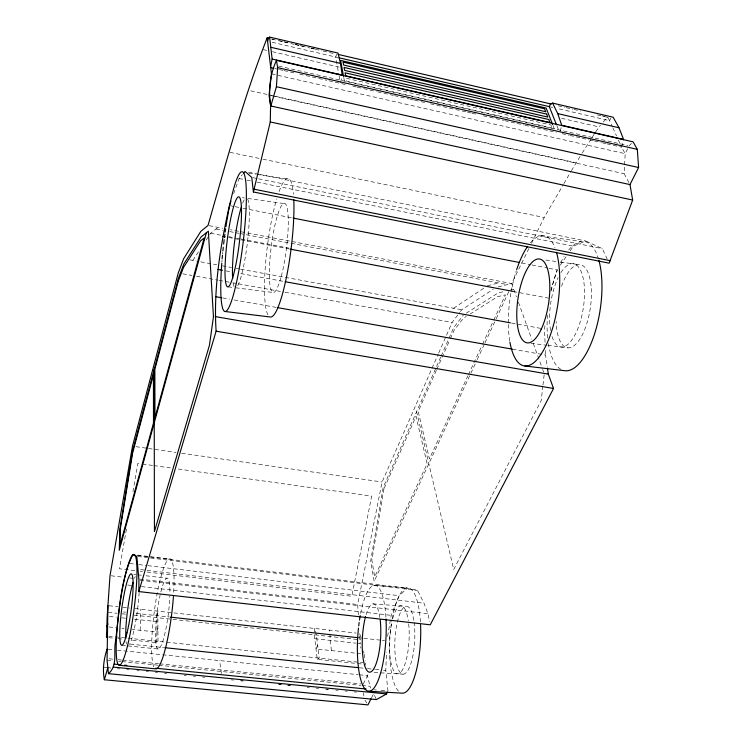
<?xml version="1.0" encoding="UTF-8"?>
<svg xmlns="http://www.w3.org/2000/svg" width="742" height="742" viewBox="0 0 742 742"><rect width="100%" height="100%" fill="white"/><g stroke="black" fill="none" stroke-linecap="round" stroke-linejoin="round"><path stroke-width="0.56" stroke-dasharray="3.71 2.78" d="M140.182 630.283L140.822 609.256M387.983 691.173L385.803 670.499L386.452 652.255M156.72 642.655L157.109 611.056L157.87 617.724L157.972 641.311L156.72 642.655L130.453 639.919M628.928 182.625L624.198 173.749L624.578 165.948M624.634 164.826L625.172 153.677L627.593 148.771M542.866 386.063L541.224 400.495L453.724 569.494L416.605 411.689M542.986 384.95L544.248 373.847L542.68 369.507M544.971 325.636L544.507 329.068L545.11 343.75M387.612 636.413L391.192 615.341L399.187 595.715L407.33 588.193L417.533 590.363L423.979 603.2L427.948 613.699L429.562 621.481M126.428 529.111L119.508 568.78L135.61 570.681M132.948 491.696L137.891 463.36L141.323 463.843M358.34 614.933L357.672 604.526L382.093 481.994L438.225 354.11M340.68 82.362L341.747 77.14M560.293 131.195L561.24 127.244M271.693 73.931L625.172 153.677L621.629 147.194L623.289 140.526M550.879 290.549L557.019 269.875L549.052 268.316M336.59 54.203L335.699 57.023L338.881 74.608M157.916 628.177L156.683 632.036L132.132 629.429M233.656 193.662L239.054 178.516L242.402 174.593M438.689 353.053L452.138 322.399L459.697 312.465M440.702 357.087L383.16 487.485L370.675 561.147L374.153 581.376L476.707 360.677M441.165 356.039L453.668 327.686L463.36 315.062M436.361 370.351L418.2 411.42L429.423 458.834L467.924 375.795M436.834 369.293L449.865 339.817M450.338 338.76L454.058 330.338L463.305 318.337L466.245 316.482M317.641 645.271L315.999 648.953L356.123 653.22M468.406 374.747L482.05 345.318M482.541 344.26L493.263 321.138M493.745 320.09L505.441 294.862L497.604 296.67L470.168 314.005M477.199 359.629L484.526 343.861M485.008 342.804L495.758 319.681M496.25 318.624L509.439 290.243M610.833 118.08L609.609 120.64L612.382 126.771M528.944 248.468L511.655 283.546L516.441 296.819M531.485 243.302L544.201 217.508L563.289 184.656M363.237 684.133L367.448 675.61L366.956 672.447M371.547 697.777L373.606 693.705L376.454 699.585M563.874 183.654L570.811 171.708M571.386 170.716L581.58 154.03M582.192 153.056L591.457 138.513M592.079 137.548L595.167 132.697M595.78 131.733L600.343 125.268M192.846 260.405L199.19 250.703M206.165 240.037L210.607 233.248L218.111 227.386M560.293 265.135L566.86 255.656M570.134 250.907L573.418 246.168L585.735 240.965L602.346 248.644L607.206 259.023M460.383 311.566L461.756 309.757L493.235 289.297M603.292 122.04L607.707 117.19L609.609 120.64L557.131 108.453M629.04 145.831L631.479 143.447M453.548 308.245L484.591 287.664M466.245 313.217L497.993 292.979L505.274 291.235M317.251 659.35L319.208 658.135L316.398 635.031L314.358 628.428L314.775 638.714L317.251 659.35L356.42 663.431M487.42 285.791L498.587 282.915M498.151 286.922L511.655 283.546L230.437 229.742M510.505 289.992L513.705 289.232M374.107 672.438L403.129 674.172M372.92 603.914L406.022 606.307M373.727 585.364L406.727 587.859M374.172 689.81L376.472 690.041M381.073 690.496L385.673 690.95M107.85 667.679L110.15 667.902M241.243 680.748L243.543 680.971M279.224 684.467L281.57 684.69M288.471 685.367L290.771 685.599M326.415 689.086L328.743 689.309M103.639 667.355L110.539 668.032M117.431 668.709L119.731 668.932M126.632 669.609L128.932 669.831M136.973 670.62L139.273 670.851M146.174 671.519L148.474 671.751M155.366 672.428L157.666 672.651M164.557 673.328L166.857 673.551M184.099 675.239L186.4 675.461M193.3 676.138L195.6 676.361M202.492 677.038L204.792 677.26M231.226 679.848L233.526 680.08M240.427 680.748L242.727 680.98M278.352 684.467L280.652 684.69M287.553 685.367L289.853 685.589M307.086 687.278L309.386 687.509M316.287 688.177L318.587 688.409M325.478 689.077L327.778 689.309M335.829 690.097L338.12 690.32M345.021 690.997L347.321 691.219M354.212 691.896L356.512 692.119M109.037 658.775L113.637 659.239M118.238 659.694L121.688 660.037M122.838 660.157L158.491 663.71M159.641 663.83L360.937 683.911M107.071 660.111L112.84 660.686M118.562 661.261L120.909 661.493M122.003 661.604L157.814 665.166M158.76 665.259L360.825 685.348M361.938 685.46L370.008 686.267L370.907 688.122M108.202 649.259L112.812 649.723M117.394 650.187L358.275 674.682M359.378 674.793L367.448 675.61L370.008 686.267M108.749 637.666L116.744 638.491M117.885 638.612L123.599 639.205M357.579 663.543L362.179 664.025M130.286 644.13L163.667 647.581M359.332 667.763L366.242 668.477M367.392 668.598L374.293 669.312M375.443 669.423L378.902 669.785M383.503 670.258L385.803 670.499M121.855 645.29L125.927 645.707M127.967 645.911L158.315 649.037A35.746 5.658 -82.7 0 0 169.825 595.965M108.638 636.163L363.181 662.717M109.13 626.99L116.03 627.723M121.781 628.326L124.081 628.576M357.245 653.331L360.621 653.693M108.276 612.308L117.292 613.291M122.05 613.81L125.491 614.191M134.2 615.137L360.779 639.873M109.464 616.472L116.309 617.214M122.013 617.836L125.435 618.207M134.571 619.19L156.655 621.583M314.775 638.714L355.715 643.147M356.837 643.268L360.185 643.639L360.881 648.156M109.055 605.75L118.266 606.761M122.857 607.271L129.748 608.032M135.146 608.625L356.197 633.056M123.33 611.983L125.63 612.233M135.99 613.365L169.362 617.019M359.239 637.823L362.69 638.203M363.849 638.324L381.11 640.216M382.26 640.346L384.56 640.596M127.707 585.011L133.458 585.67M141.518 586.597L391.192 615.341M133.783 574.336L135.786 574.568M137.947 574.827L141.397 575.226M145.998 575.773L166.718 578.203M111.161 575.783L123.775 577.248M129.507 577.925L135.239 578.593M139.821 579.122L357.672 604.526M140.099 580.188L427.948 613.699M140.581 569.596L423.979 603.2M140.201 571.229L142.501 571.498M147.101 572.045L351.791 596.243L371.668 496.12L176.856 468.823M137.966 556.481L149.467 557.873M150.617 558.012L417.533 590.363M129.609 563.484L137.632 564.439M138.782 564.579L146.814 565.543M147.964 565.673L399.187 595.715M530.984 343.323L546.715 345.253M547.837 345.382L568.01 347.85M137.706 555.137L169.046 558.949M137.27 555.415L407.33 588.193M228.044 286.839L233.498 287.525M235.678 287.794L273.548 292.552M545.862 260.062L555.981 261.462M560.479 262.084L578.426 264.551M242.374 197.687L244.554 197.993M247.874 198.457L283.546 203.503M142.473 464L152.787 465.447M153.937 465.605L171.124 468.017M540.714 235.761L581.153 241.512M135.916 446.675L147.37 448.316M148.511 448.483L175.993 452.425M181.716 453.241L382.093 481.994M248.96 173.294L255.712 174.277M256.843 174.435L289.491 179.202M222.748 297.932L229.593 299.147M234.157 299.953L276.358 307.42M512.49 349.185L545.574 355.038L547.336 367.392M182.792 273.817L191.881 275.449M196.426 276.274L218.018 280.17M219.159 280.374L231.662 282.628M232.793 282.832L237.338 283.657M238.479 283.861L283.936 292.06M285.076 292.265L452.138 322.399M189.785 259.839L196.259 261.026M200.804 261.861L216.729 264.783M222.415 265.831L231.513 267.5M236.058 268.335L239.471 268.956M240.612 269.17L461.756 309.757M225.967 270.895L230.521 271.73M240.76 273.594L283.991 281.496M511.516 323.039L542.235 328.65M216.07 228.981L222.878 230.28M229.686 231.578L234.222 232.45M235.353 232.663L238.757 233.313M239.898 233.526L289.816 243.061M290.957 243.274L507.426 284.603M210.607 233.248L221.951 235.4M228.759 236.698L235.566 237.987M236.698 238.201L240.102 238.85M241.233 239.063L288.888 248.106M228.573 237.468L288.935 248.913M513.306 291.467L548.616 298.163M209.133 225.67L222.581 228.239M230.539 205.794L233.953 206.462M235.093 206.684L241.92 208.02M243.051 208.252L291.968 217.851M521.756 262.956L530.855 264.746M531.986 264.968L547.911 268.094M252.911 177.681L257.446 178.609M258.578 178.841L602.346 248.644M239.054 178.516L245.852 179.898M246.993 180.12L250.388 180.807M257.186 182.189L573.418 246.168M248.487 172.153L258.708 174.231M259.839 174.463L585.735 240.965M230.02 152.351L261.778 158.936M262.909 159.178L544.201 217.508M250.703 90.83L269.902 95.069M271.034 95.319L274.419 96.07M275.551 96.321L576.015 162.748M269.281 95.31L271.535 95.811M272.666 96.052L624.198 173.749M278.742 66.112L627.908 145.571M274.985 68.552L278.361 69.312M279.484 69.572L282.86 70.332M283.982 70.592L294.101 72.883M299.722 74.163L326.703 80.284M328.947 80.795L347.219 84.94M352.84 86.211L356.216 86.981M357.338 87.231L376.463 91.572M377.585 91.823L393.334 95.403M394.456 95.653L409.083 98.974M410.205 99.224L413.582 99.994M414.704 100.244L424.832 102.544M430.453 103.824L466.449 111.986M467.581 112.246L470.947 113.007M472.079 113.266L477.7 114.537M483.32 115.817L503.577 120.408M504.699 120.668L515.95 123.218M517.072 123.469L523.824 125.008M524.946 125.259L536.197 127.81M537.319 128.069L548.57 130.62M549.692 130.87L556.444 132.41M562.056 133.681L568.808 135.211M569.921 135.461L581.172 138.012M582.266 138.262L589.037 139.802M590.122 140.043L593.535 140.822M594.611 141.063L601.4 142.603M602.467 142.844L605.889 143.623M606.956 143.865L621.629 147.194M263.354 49.612L266.74 50.4M272.388 51.699L339.038 67.049M561.592 118.303L598.868 126.882M271.674 38.918L273.928 39.437M279.567 40.754L282.943 41.543M284.075 41.802L289.714 43.119M295.353 44.427L298.729 45.216M299.861 45.485L304.368 46.533M311.139 48.109L314.525 48.898M602.077 115.873L604.331 116.401M271.832 39.122L294.166 44.325M295.279 44.585L309.794 47.97M310.907 48.23L314.265 49.009M315.378 49.269L322.074 50.827M323.197 51.087L335.477 53.943M558.29 105.837L564.996 107.404M566.118 107.664L572.824 109.222M573.937 109.482L580.643 111.05M597.412 114.954L608.598 117.551M272.138 42.266L337.953 57.551M550.425 106.894L552.66 107.414M364.981 700.207L366.761 703.026M612.846 127.791L616.546 135.962M618.392 140.043L621.165 146.174M556.871 125.741L558.559 129.989M553.04 125.602L554.246 128.691M360.9 637.183L359.536 633.427L360.185 643.639M518.408 302.244L531.717 339.131M533.285 343.472L542.291 368.422M221.366 673.569L219.632 660.584M343.759 77.428L344.603 81.963M339.075 75.712L340.272 82.306M363.617 650.929L363.979 653.294M364.127 654.212L365.147 660.807M365.481 662.958L365.806 665.073M363.413 692.796L363.895 696.033M331.349 650.586L329.513 630.106M545.389 350.521L545.574 355.038M279.075 191.621A69.869 11.918 -82.8 0 1 293.461 194.274M267.918 314.831A69.869 11.918 -82.8 0 1 265.367 266.1A69.869 11.918 -82.8 0 1 276.701 198.93M221.877 262.084A70.425 9.581 -83 0 1 222.062 259.867M222.563 254.2A70.425 9.581 -83 0 1 222.785 251.9M247.652 199.069A45.29 6.418 -83 0 1 247.55 241.317A45.29 6.418 -83 0 1 237.579 285.865M234.138 286.672A45.29 6.418 -83 0 1 232.83 280.717M242.634 203.252A45.29 6.418 -83 0 1 245.027 198.717M158.315 649.037A35.746 5.658 -82.7 0 1 159.688 597.097A35.746 5.658 -82.7 0 1 169.881 593.962M153.854 666.975A55.502 8.783 -82.7 0 1 160.791 577.369A55.502 8.783 -82.7 0 1 173.656 593.034M139.106 592.468A35.968 4.897 -82.4 0 1 129.442 644.483M126.52 644.01A35.968 4.897 -82.4 0 1 126.066 641.515M134.488 578.315A35.968 4.897 -82.4 0 1 135.304 576.534M530.428 242.727A65.825 24.078 -81.6 0 1 555.016 247.93M509.745 341.079A65.825 24.078 -81.6 0 1 508.335 324.096M508.326 322.918A65.825 24.078 -81.6 0 1 511.006 292.394M511.201 291.309A65.825 24.078 -81.6 0 1 516.311 270.737M568.622 250.073A65.342 25.905 -81.3 0 1 598.256 258.188M560.98 369.386A65.342 25.905 -81.3 0 1 548.403 343.667M547.67 337.972A65.342 25.905 -81.3 0 1 547.457 315.155M551 291.124A65.342 25.905 -81.3 0 1 557.622 269.569M560.702 262.668A65.342 25.905 -81.3 0 1 564.106 256.463M561.527 286.273A42.081 16.667 -81.3 0 1 588.972 275.152A42.081 16.667 -81.3 0 1 578.983 340.383A42.081 16.667 -81.3 0 1 556.138 321.499M560.906 272.639A42.127 16.472 -81.4 0 1 583.027 277.517A42.127 16.472 -81.4 0 1 575.069 334.753A42.127 16.472 -81.4 0 1 552.02 336.553M550.545 330.422A42.127 16.472 -81.4 0 1 558.151 277.656M366.094 614.682A34.197 9.099 -86.7 0 1 379.913 617.752M360.631 613.439A53.081 14.135 -86.7 0 1 375.276 585.317A53.081 14.135 -86.7 0 1 385.961 617.863M392.166 618.939A52.775 15.35 -87 0 1 408.23 587.794A52.775 15.35 -87 0 1 420.464 622.482M398.528 691.145A52.775 15.35 -87 0 1 391.971 620.052M414.073 622.241A33.993 9.878 -87 0 1 403.676 674.135A33.993 9.878 -87 0 1 396.701 625.042A33.993 9.878 -87 0 1 413.925 621.165M392.75 618.457A34.03 9.748 -87 0 1 408.304 620.776M408.684 623.809A34.03 9.748 -87 0 1 397.619 673.838A34.03 9.748 -87 0 1 391.516 623.614M383.911 488.959L371.844 560.21L374.71 576.849L427.132 463.787L416.03 416.327L383.911 488.959M552.076 128.004L346.653 81.24L346.087 78.225L550.898 124.981L552.076 128.004M281.283 276.302A44.984 7.67 -82.8 0 0 285.522 203.902A44.984 7.67 -82.8 0 0 269.652 263.586A44.984 7.67 -82.8 0 0 281.283 276.302"/><path stroke-width="1.11" d="M547.503 368.514L548.301 374.126L553.532 388.474L430.258 624.81L138.828 591.569L138.949 580.058L136.816 556.342L132.67 554.858C119.712 581.997 119.341 613.244 115.325 642.591C113.656 653.025 117.7 665.806 108.462 673.662L376.454 699.585L386.563 693.918L387.51 692.091M276.46 60.297L277.638 67.643L276.423 86.703L270.83 105.995C268.094 90.812 270.014 74.358 276.46 60.297L633.102 141.861L637.322 149.365L638.593 167.516L629.977 184.591L632.666 200.052L609.145 263.169L253.402 191.983L270.273 121.966L270.58 105.939L269.04 95.254L271.451 73.885L267.157 37.861L269.411 38.389M108.462 673.662L107.071 660.111L107.924 605.62M138.828 591.569L216.117 331.192C213.353 288.972 220.198 246.669 229.408 205.571L230.947 201.24M272.138 59.026L342.183 75.053L340.485 63.385L337.981 53.044L269.615 37.1L272.138 59.026L270.487 67.531L273.863 68.292M206.378 232.738L119.267 550.286L119.805 529.482L132.391 451.795L178.386 278.324L183.821 264.059L201.091 236.958L208.354 231.161L213.446 316.732L209.467 345.206L154.438 531.578L154.141 369.766M267.677 41.227L268.483 38.343L269.615 37.1M107.052 649.139C103.815 658.896 102.405 669.581 104.344 679.746L367.949 704.9L371.037 698.797M104.344 679.746L107.85 667.679M106.829 626.74L107.896 623.827M267.157 37.861C243.32 98.946 226.087 162.47 208.01 225.457L200.804 231.393L183.654 258.717L178.247 272.991L132.484 446.183L110.011 575.644L107.182 616.222L106.468 637.424L107.488 636.042M556.454 124.684L549.312 106.635L550.462 104.019L552.586 103.092L613.152 117.217L619.004 127.763L623.568 139.413L561.713 125.268L557.743 113.6L552.586 103.092M243.738 173.025L245.083 171.458L251.77 177.459L253.402 191.983M368.802 691.266L402.405 693.167A52.775 15.35 -87 0 0 420.575 624.718M114.185 664.127L119.935 664.693M124.535 665.147L126.836 665.379M155.597 668.217L366.121 689.012M119.314 665.277L155.913 668.885A55.502 8.783 -82.7 0 0 173.424 596.512M113.313 667.095L386.563 693.918M164.817 647.701L358.182 667.642M170.512 617.149L358.089 637.703M524.9 365.992L565.302 370.759A65.342 25.905 -81.3 0 0 595.223 331.804A65.342 25.905 -81.3 0 0 598.85 260.192M225.243 311.529L270.728 317.038A69.869 11.918 -82.8 0 0 286.959 274.661A69.869 11.918 -82.8 0 0 293.795 199.617M216.117 331.192L553.532 388.474M215.217 316.584L548.301 374.126M215.903 296.726L221.608 297.728M277.499 307.615L512.49 349.185M218 269.439L222.554 270.273M285.123 281.7L510.385 322.835M222.878 236.383L225.16 236.819M290.076 249.127L513.306 291.467M293.109 218.074L519.474 262.51M254.126 189.201L610.221 260.683M270.273 121.966L632.666 200.052M270.58 105.939L629.977 184.591M276.423 86.703L638.593 167.516M277.638 67.643L637.322 149.365M271.22 47.377L340.485 63.385M557.743 113.6L619.004 127.763M338.204 54.407L551.325 104.056M339.075 57.811L549.312 106.635M552.632 124.573L546.168 108.063L340.606 60.427L343.546 76.296M225.958 226.616A70.425 9.581 -83 0 1 245.852 182.513A70.425 9.581 -83 0 1 232.84 296.828A70.425 9.581 -83 0 1 221.793 263.178M222.155 258.745A70.425 9.581 -83 0 1 222.452 255.341M222.906 250.759A70.425 9.581 -83 0 1 223.268 247.309M223.639 244.016A70.425 9.581 -83 0 1 224.158 239.675M224.436 237.496A70.425 9.581 -83 0 1 224.863 234.231M225.16 232.07A70.425 9.581 -83 0 1 225.624 228.87M232.645 278.5A45.29 6.418 -83 0 1 241.549 206.313M125.815 638.472A35.968 4.897 -82.4 0 1 133.059 582.405M556.5 252.363A65.825 24.078 -81.6 0 1 544.767 347.989A65.825 24.078 -81.6 0 1 509.93 342.155M516.673 269.634A65.825 24.078 -81.6 0 1 527.562 246.465M380.192 619.885A34.197 9.099 -86.7 0 1 375.749 664.776A34.197 9.099 -86.7 0 1 363.756 662.049A34.197 9.099 -86.7 0 1 365.556 616.556M386.016 618.976A53.081 14.135 -86.7 0 1 370.277 691.062A53.081 14.135 -86.7 0 1 358.469 628.038M358.711 625.886A53.081 14.135 -86.7 0 1 359.156 622.39M359.48 620.089A53.081 14.135 -86.7 0 1 360.222 615.591M120.39 528.415L119.954 545.528L153.492 423.07L153.436 374.645L132.568 453.26L120.39 528.415M178.293 281.042L154.846 369.321L154.967 417.672L204.171 238.043L200.563 240.872L183.478 267.491L178.293 281.042M548.765 119.518L345.067 72.799L345.624 75.777L549.933 122.513L548.765 119.518M545.722 111.717L343.611 65.036L343.064 62.124L544.582 108.786L545.722 111.717M546.659 114.12L344.056 67.429L344.613 70.379L547.819 117.078L546.659 114.12M234.639 270.292A45.345 6.168 -83 0 0 239.592 197.409A45.345 6.168 -83 0 0 225.512 257.845A45.345 6.168 -83 0 0 234.639 270.292M127.541 645.67A55.919 7.355 -82.4 0 0 135.063 555.304A55.919 7.355 -82.4 0 0 117.134 628.567A55.919 7.355 -82.4 0 0 127.541 645.67M126.993 632.907A36.015 4.74 -82.4 0 0 131.937 574.512A36.015 4.74 -82.4 0 0 120.38 621.342A36.015 4.74 -82.4 0 0 126.993 632.907M541.196 329.318A42.387 15.499 -81.6 0 0 541.948 259.941A42.387 15.499 -81.6 0 0 516.766 313.532A42.387 15.499 -81.6 0 0 541.196 329.318"/></g></svg>
